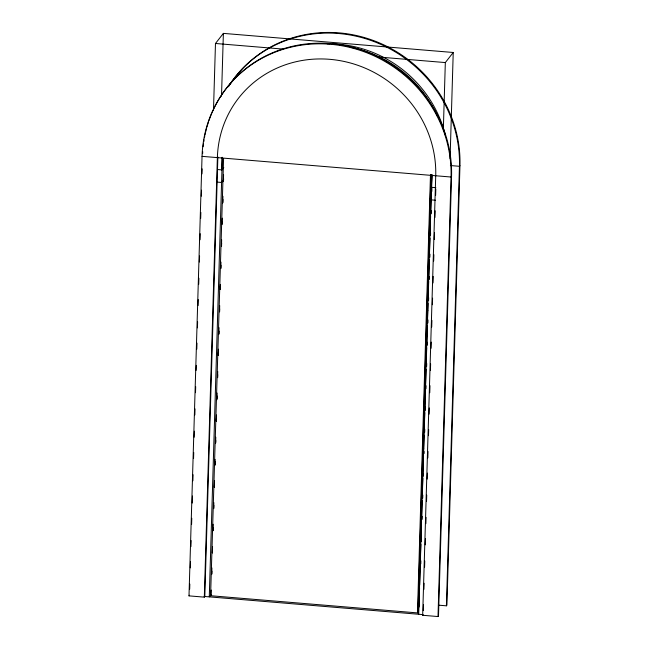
<?xml version="1.0" encoding="UTF-8"?>
<svg xmlns="http://www.w3.org/2000/svg" width="649" height="649" viewBox="0 0 649 649"><rect width="100%" height="100%" fill="white"/><g stroke="black" fill="none" stroke-linecap="round" stroke-linejoin="round"><path stroke-width="0.97" d="M188.997 595.871L202.042 156.344A127.18 120.162 38.1 0 1 330.179 44.246A127.18 120.162 38.1 0 1 451.047 177.023L438.002 616.55L422.677 615.276L435.722 175.749A111.523 105.373 38.1 0 0 329.733 59.319A111.523 105.373 38.1 0 0 217.366 157.618L204.321 597.137L188.997 595.871L189.5 595.23M189.678 589.154L189.824 584.092M190.311 567.883L190.49 561.807M190.936 546.62L191.122 540.544M191.601 524.335L191.78 518.259M192.234 503.072L192.445 495.982M192.891 480.787L193.069 474.711M193.556 458.51L193.735 452.434M194.181 437.239L194.367 431.163M194.846 414.962L195.025 408.886M195.511 392.686L195.69 386.609M196.168 370.401L196.323 365.338M196.801 349.138L196.98 343.061M197.434 327.867L197.612 321.79M198.091 305.59L198.27 299.514M198.724 284.319L198.902 278.243M199.381 262.042L199.567 255.966M200.046 239.757L200.225 233.681M200.679 218.494L200.857 212.418M201.336 196.217L201.523 190.141M202.001 173.932L202.147 168.87M213.489 110.273L215.476 43.475L223.378 33.383L453.229 52.48L450.073 158.737M217.861 156.977L204.816 596.504L204.321 597.137M221.512 96.133L223.378 33.383M221.707 169.884L222.08 157.326M222.331 157.35L209.286 596.869L211.112 594.541M430.952 175.003L417.972 612.267L417.469 612.907L210.601 595.725L223.581 158.47M211.258 590.022L211.103 595.084L210.601 595.725M211.728 573.984L211.907 567.956M212.353 552.875L212.548 546.499M213.01 530.76L213.205 524.23M213.667 508.638L213.846 502.61M214.3 487.529L214.503 480.487M214.949 465.406L215.127 459.378M215.606 443.299L215.793 437.183M216.263 421.193L216.45 414.914M216.904 399.735L217.099 393.043M217.561 377.467L217.739 371.398M218.226 355.198L218.405 349.13M218.851 333.943L219.037 327.688M219.516 311.674L219.695 305.582M220.173 289.503L220.327 284.351M220.798 268.394L220.984 262.082M221.455 246.271L221.65 239.814M222.096 224.627L222.291 218.121M222.737 203.04L222.94 196.29M223.394 181.103L223.572 174.897M211.809 574.162L211.907 571.12M212.442 552.891L212.531 549.857M213.107 530.614L213.197 527.58M213.764 508.337L213.854 505.295M214.397 487.066L214.486 484.032M215.062 464.789L215.152 461.747M215.719 442.504L215.784 440.484M216.352 421.242L216.442 418.199M217.009 398.957L217.107 395.922M217.642 377.694L217.731 374.651M218.307 355.409L218.397 352.375M218.94 334.146L219.029 331.104M219.597 311.869L219.687 308.827M220.262 289.584L220.352 286.55M220.887 268.321L220.984 265.279M221.552 246.036L221.642 243.002M222.209 223.759L222.274 221.731M222.842 202.488L222.932 199.454M223.475 181.225L223.564 178.183M417.469 612.907L430.482 174.638M418.71 614.27L431.755 174.743M419.011 607.066L419.587 587.807M419.668 584.968L420.236 565.863M420.292 563.851L420.876 544.284M420.95 541.737L421.534 522.015M421.599 519.995L422.175 500.517M422.231 498.505L422.832 478.394M422.888 476.471L423.456 457.237M423.546 454.284L424.121 434.968M424.178 432.948L424.779 412.707M424.844 410.679L425.428 390.949M425.501 388.41L426.077 369.184M426.142 366.823L426.709 347.718M426.791 344.887L427.366 325.603M427.456 322.618L428.024 303.391M428.113 300.487L428.681 281.382M428.738 279.37L429.314 259.868M429.395 257.255L429.963 238.151M430.036 235.571L430.62 216.036M430.668 214.316L431.277 193.913M431.334 192.047L431.845 174.832M431.642 187.318L432.007 174.759M420.779 563.892L420.868 560.85M421.436 541.623L421.526 538.589M422.101 519.354L422.191 516.32M422.726 498.099L422.815 495.065M423.391 475.831L423.448 473.802M424.048 453.562L424.113 451.542M424.681 432.307L424.771 429.273M425.338 410.038L425.436 407.004M425.971 388.783L426.06 385.749M426.636 366.515L426.726 363.481M427.261 345.26L427.358 342.226M427.926 322.991L428.016 319.957M428.583 300.722L428.673 297.688M429.216 279.468L429.305 276.433M429.881 257.199L429.971 254.165M430.538 234.938L430.595 232.91M431.171 213.675L431.261 210.641M431.828 191.414L431.918 188.372M423.302 610.595L423.481 604.503M423.927 589.357L424.113 583.232M424.592 567.112L424.771 560.939M425.249 544.868L425.436 538.686M425.882 523.638L426.069 517.367M426.539 501.393L426.726 495.082M427.204 479.14L427.383 473.08M427.829 457.91L428.024 451.509M428.494 435.666L428.673 429.597M429.135 414.119L429.314 407.937M429.768 392.742L429.979 385.652M430.425 370.571L430.62 363.87M431.082 348.294L431.269 342.08M431.715 327.023L431.909 320.395M432.38 304.746L432.575 298.151M433.021 282.98L433.216 276.385M433.678 261.02L433.865 254.668M434.311 239.497L434.514 232.65M434.968 217.456L435.163 210.803M435.625 195.398L435.812 188.997M443.34 129.362L445.328 62.572L453.229 52.48M213.407 109.632A127.18 120.162 38.1 0 1 354.898 47.977A127.18 120.162 38.1 0 1 451.55 176.39L438.505 615.909L438.002 616.55M438.748 605.184L446.407 605.817L459.451 166.29L459.954 165.657A127.18 120.162 38.1 0 0 371.674 39.897A127.18 120.162 38.1 0 0 229.981 84.313M459.954 165.657L446.91 605.176L446.407 605.817M223.783 167.58L221.958 169.908L217.488 169.535M223.694 179.773L221.585 182.466L217.115 182.093M430.23 199.113L431.155 197.937M451.55 176.39L451.047 177.023L202.042 156.344M426.888 311.715L427.813 310.538M426.15 336.831L427.066 335.655M422.807 449.433L423.724 448.256M422.061 474.549L422.978 473.372M418.719 587.15L419.635 585.974M422.677 615.276L423.18 614.635L204.111 596.439M215.476 43.475L283.021 49.089M377.783 56.958L445.328 62.572M450.382 165.544L459.451 166.29A127.18 120.162 38.1 0 0 370.684 40.36A127.18 120.162 38.1 0 0 228.943 85.773M431.382 187.301L435.852 187.675M431.009 199.86L435.479 200.233M202.618 153.699A127.18 120.162 38.1 0 1 202.723 151.704M203.145 146.723A127.18 120.162 38.1 0 1 203.494 143.754M203.77 141.782A127.18 120.162 38.1 0 1 204.078 139.811M204.419 137.848A127.18 120.162 38.1 0 1 204.792 135.901M204.995 134.927A127.18 120.162 38.1 0 1 205.417 132.98M205.644 132.015A127.18 120.162 38.1 0 1 206.617 128.169M206.885 127.22A127.18 120.162 38.1 0 1 208.637 121.541M208.954 120.609A127.18 120.162 38.1 0 1 211.801 113.234M212.191 112.334A127.18 120.162 38.1 0 1 212.994 110.533M228.383 86.796A127.18 120.162 38.1 0 1 229.446 85.141M352.147 47.555A116.09 109.681 38.1 0 1 437.426 116.163M327.112 43.799A116.09 109.681 38.1 0 1 329.895 43.799M332.686 43.856A116.09 109.681 38.1 0 1 445.368 135.243"/></g></svg>
